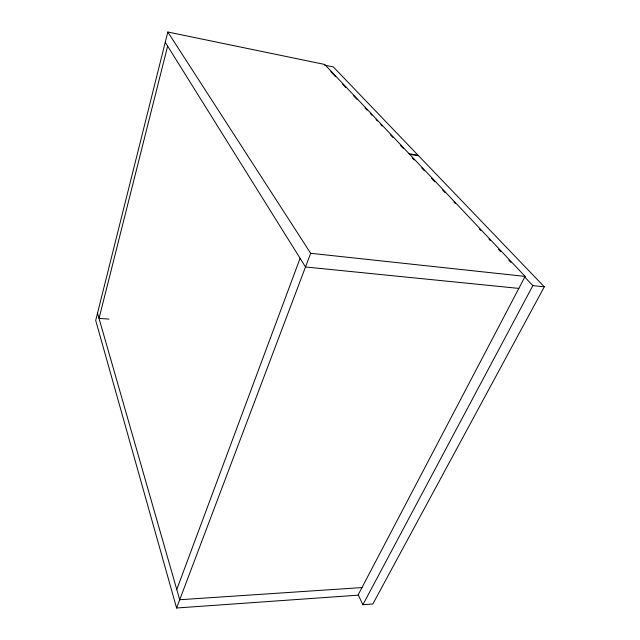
<?xml version="1.0" encoding="UTF-8"?>
<svg xmlns="http://www.w3.org/2000/svg" width="640" height="640" viewBox="0 0 640 640"><rect width="100%" height="100%" fill="white"/><g stroke="black" fill="none" stroke-linecap="round" stroke-linejoin="round"><path stroke-width="0.96" d="M167.816 32L95.696 320.424L176.592 608L357.984 595.184L525.12 276.408L324.704 64.456L167.816 32L310.672 253.296L525.12 276.408M167.632 46.112L99.032 318.416L108.96 319.08M176.768 589.472L300.088 258.296M176.592 608L310.672 253.296M362.888 604.744L532.848 285.64L544.304 286.816L372.84 603.992L362.888 604.744L358.232 594.84M361.968 587.576L179.712 599.736L97.52 313.144M518.832 288.4L305.504 266.976L165.24 42.28M409.072 153.728L418.064 155.24L333.384 66.976L324.72 65.184M409.632 154.32L418.632 155.824L544.304 286.816M330.88 71.704L335.664 76.776M342.504 84.024L345.928 87.648M353.448 95.616L356.872 99.24M365.08 107.936L367.128 110.104M370.552 113.728L371.92 115.176M376.024 119.528L377.392 120.976M380.808 124.6L382.176 126.048M390.384 134.744L393.12 137.64M400.648 145.608L403.384 148.504M412.16 157.8L414.216 159.976M421.76 167.968L424.504 170.872M431.36 178.136L434.784 181.768M442.328 189.76L445.072 192.664M453.984 202.104L455.36 203.56M479.36 228.984L480.728 230.432M488.96 239.152L490.328 240.6M498.56 249.32L500.616 251.496M508.848 260.216L510.904 262.392M524.616 276.92L532.848 285.64"/></g></svg>
